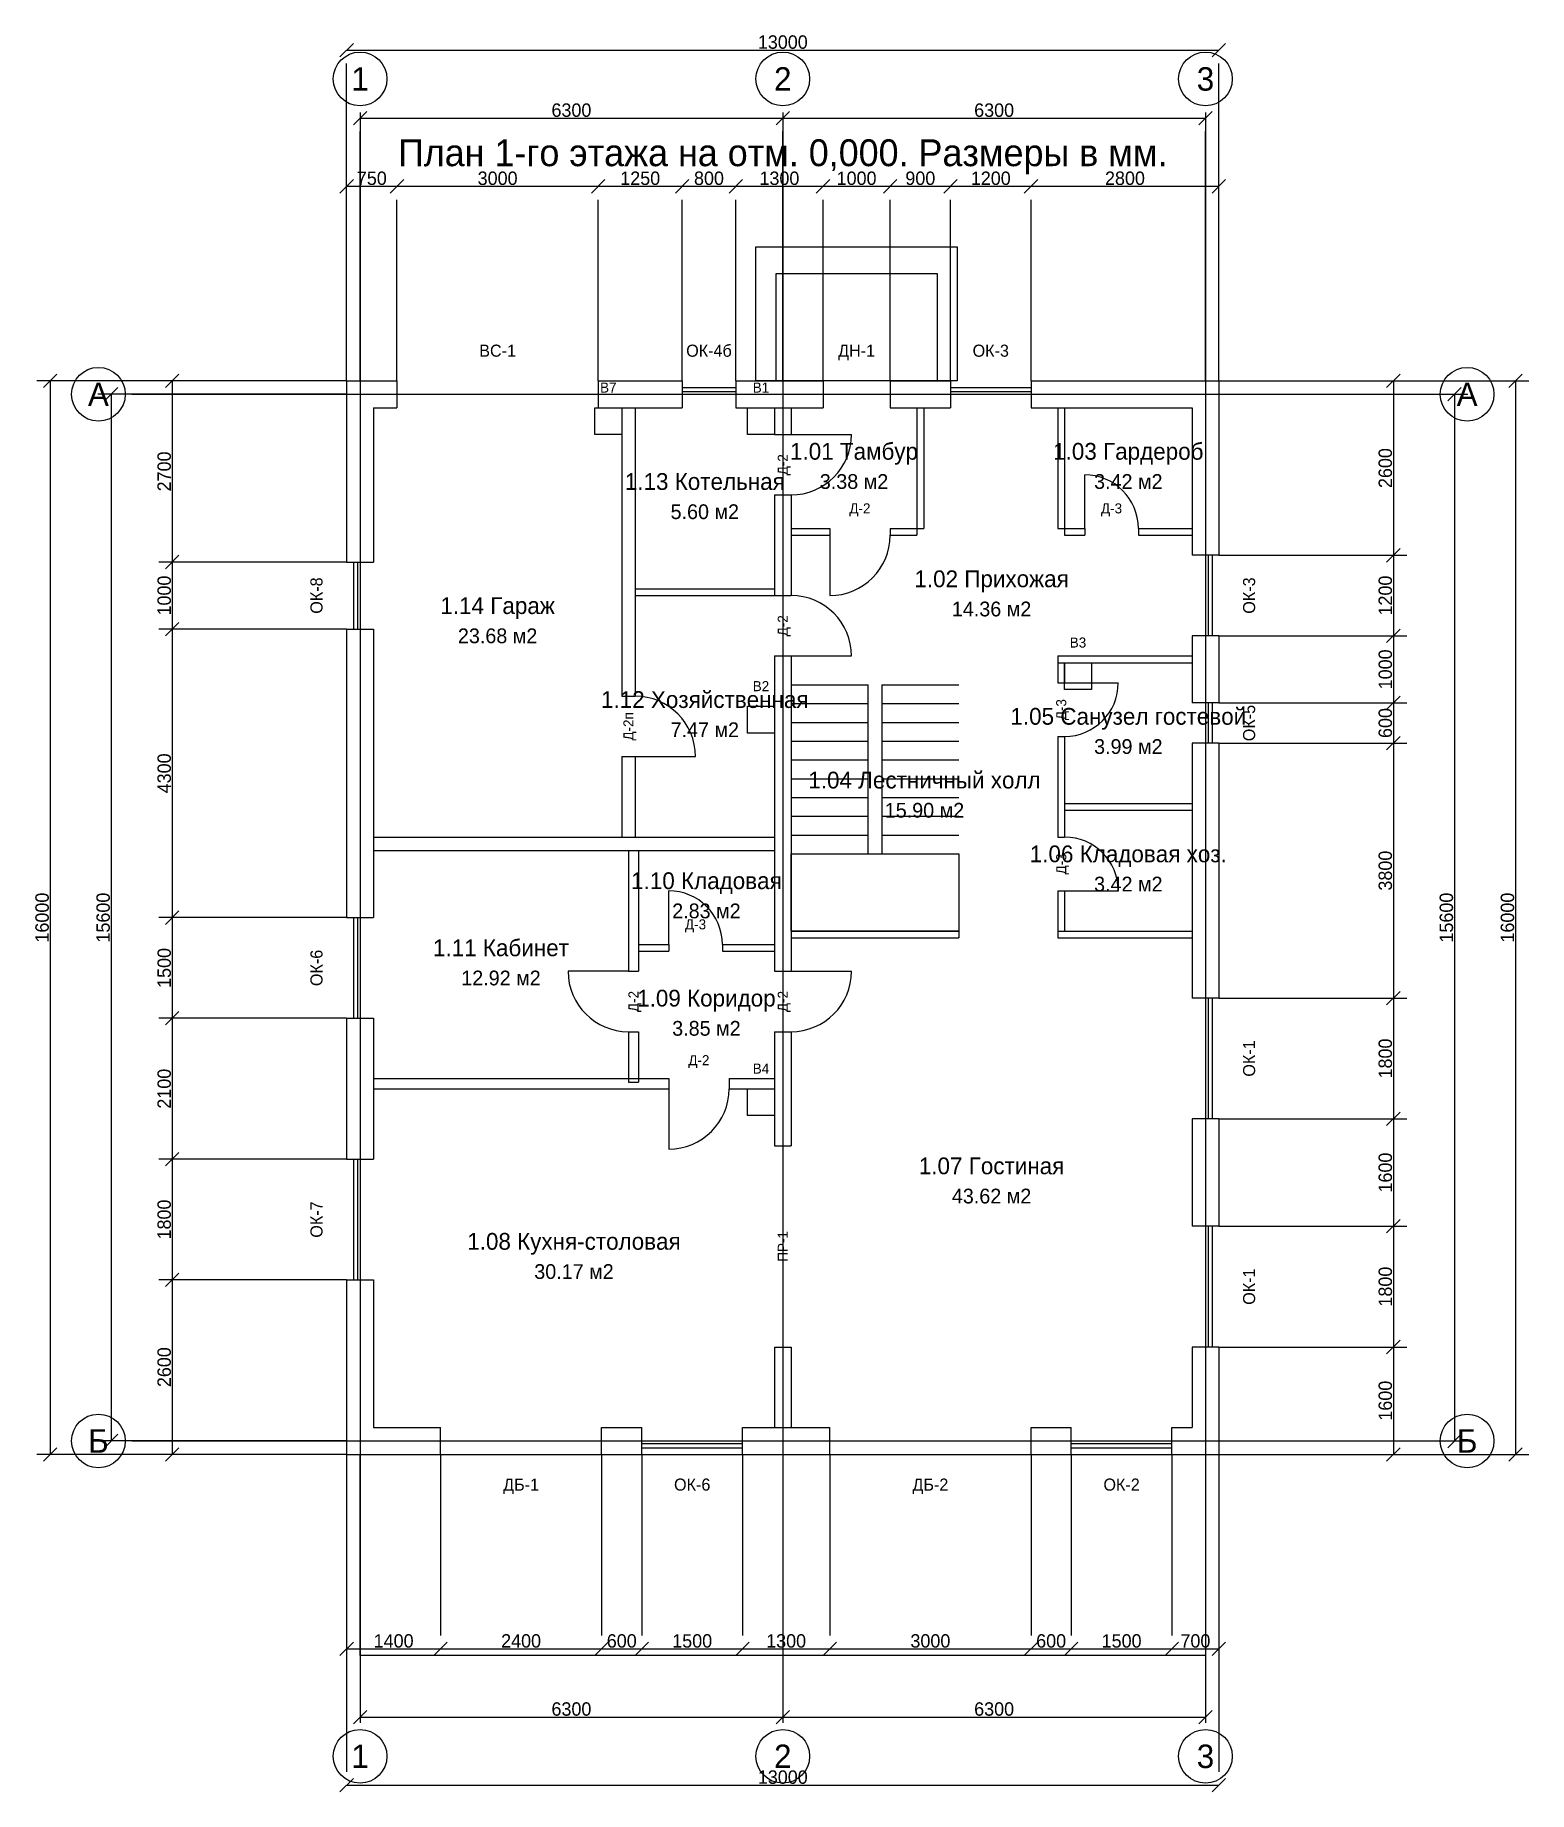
# Model space of a CAD drawing. Header units: millimetres. Extents: x -4843 to 17420, y -20830 to 5353.
import ezdxf
from ezdxf.enums import TextEntityAlignment as Align

# ---------------------------------------------------------------- set-up
doc = ezdxf.new("R2010")
doc.units = ezdxf.units.MM
for name, color, linetype in [('AXES', 1, 'CONTINUOUS'), ('DIM', 4, 'CONTINUOUS'), ('DOORS', 3, 'CONTINUOUS'), ('OPENINGS', 7, 'CONTINUOUS'), ('OUTDOOR', 8, 'CONTINUOUS'), ('STAIR', 6, 'CONTINUOUS'), ('TEXT', 7, 'CONTINUOUS'), ('VENT', 2, 'CONTINUOUS'), ('WALLS', 7, 'CONTINUOUS'), ('WALLS_INT', 8, 'CONTINUOUS'), ('WINDOWS', 5, 'CONTINUOUS')]:
    doc.layers.add(name, color=color, linetype=linetype)

msp = doc.modelspace()

# ---------------------------------------------------------------- linework, layer by layer
at = {"layer": 'AXES'}
for p, q in [((0, 4200), (0, -19800)), ((6300, 4200), (6300, -19800)), ((12600, 4200), (12600, -19800)), ((-3400, 0), (16000, 0)), ((-3400, -15600), (16000, -15600))]:
    msp.add_line(p, q, dxfattribs=at)
for centre in [(0, 4700), (6300, 4700), (12600, 4700), (-3900, 0), (16500, 0), (-3900, -15600), (16500, -15600), (0, -20300), (6300, -20300), (12600, -20300)]:
    msp.add_circle(centre, 400, dxfattribs=at)
at = {"layer": 'DIM'}
for p, q in [((-300, 5030), (-100, 5230)), ((-200, 5130), (12800, 5130)), ((12700, 5030), (12900, 5230)), ((-200, 200), (-200, 4930)), ((12800, 200), (12800, 4930)), ((-100, 4015), (100, 4215)), ((6200, 4015), (6400, 4215)), ((12500, 4015), (12700, 4215)), ((0, 4115), (12600, 4115)), ((0, 200), (0, 3915)), ((6300, 200), (6300, 3915)), ((12600, 200), (12600, 3915)), ((-300, 3000), (-100, 3200)), ((450, 3000), (650, 3200)), ((3450, 3000), (3650, 3200)), ((4700, 3000), (4900, 3200)), ((5500, 3000), (5700, 3200)), ((6800, 3000), (7000, 3200)), ((7800, 3000), (8000, 3200)), ((8700, 3000), (8900, 3200)), ((9900, 3000), (10100, 3200)), ((12700, 3000), (12900, 3200)), ((-200, 3100), (12800, 3100)), ((-200, 200), (-200, 2900)), ((550, 200), (550, 2900)), ((3550, 200), (3550, 2900)), ((4800, 200), (4800, 2900)), ((5600, 200), (5600, 2900)), ((6900, 200), (6900, 2900)), ((7900, 200), (7900, 2900)), ((8800, 200), (8800, 2900)), ((10000, 200), (10000, 2900)), ((12800, 200), (12800, 2900)), ((-4720, 100), (-4520, 300)), ((-2900, 100), (-2700, 300)), ((15300, 100), (15500, 300)), ((17120, 100), (17320, 300)), ((-200, 200), (-4820, 200)), ((-4620, 200), (-4620, -15800)), ((-200, 0), (-3910, 0)), ((-3810, -100), (-3610, 100)), ((-3710, 0), (-3710, -15600)), ((-200, 200), (-3000, 200)), ((-2800, 200), (-2800, -15800)), ((12800, 200), (15600, 200)), ((12800, 200), (17420, 200)), ((12800, 0), (16510, 0)), ((15400, 200), (15400, -15800)), ((16210, -100), (16410, 100)), ((16310, 0), (16310, -15600)), ((17220, 200), (17220, -15800)), ((15300, -2500), (15500, -2300)), ((-200, -2500), (-3000, -2500)), ((-2900, -2600), (-2700, -2400)), ((12800, -2400), (15600, -2400)), ((-2900, -3600), (-2700, -3400)), ((-200, -3500), (-3000, -3500)), ((12800, -3600), (15600, -3600)), ((15300, -3700), (15500, -3500)), ((12800, -4600), (15600, -4600)), ((15300, -4700), (15500, -4500)), ((12800, -5200), (15600, -5200)), ((15300, -5300), (15500, -5100)), ((-200, -7800), (-3000, -7800)), ((-2900, -7900), (-2700, -7700)), ((15300, -9100), (15500, -8900)), ((12800, -9000), (15600, -9000)), ((-200, -9300), (-3000, -9300)), ((-2900, -9400), (-2700, -9200)), ((15300, -10900), (15500, -10700)), ((12800, -10800), (15600, -10800)), ((-200, -11400), (-3000, -11400)), ((-2900, -11500), (-2700, -11300)), ((15300, -12500), (15500, -12300)), ((12800, -12400), (15600, -12400)), ((-200, -13200), (-3000, -13200)), ((-2900, -13300), (-2700, -13100)), ((15300, -14300), (15500, -14100)), ((12800, -14200), (15600, -14200)), ((-4720, -15900), (-4520, -15700)), ((-200, -15600), (-3910, -15600)), ((-3810, -15700), (-3610, -15500)), ((-2900, -15900), (-2700, -15700)), ((12800, -15600), (16510, -15600)), ((15300, -15900), (15500, -15700)), ((16210, -15700), (16410, -15500)), ((17120, -15900), (17320, -15700)), ((-200, -15800), (-4820, -15800)), ((-200, -15800), (-3000, -15800)), ((-200, -15800), (-200, -18500)), ((-200, -15800), (-200, -20530)), ((0, -15800), (0, -19515)), ((1200, -15800), (1200, -18500)), ((3600, -15800), (3600, -18500)), ((4200, -15800), (4200, -18500)), ((5700, -15800), (5700, -18500)), ((6300, -15800), (6300, -19515)), ((7000, -15800), (7000, -18500)), ((10000, -15800), (10000, -18500)), ((10600, -15800), (10600, -18500)), ((12100, -15800), (12100, -18500)), ((12600, -15800), (12600, -19515)), ((12800, -15800), (12800, -18500)), ((12800, -15800), (12800, -20530)), ((12800, -15800), (15600, -15800)), ((12800, -15800), (17420, -15800)), ((-300, -18800), (-100, -18600)), ((-200, -18700), (12800, -18700)), ((1100, -18800), (1300, -18600)), ((3500, -18800), (3700, -18600)), ((4100, -18800), (4300, -18600)), ((5600, -18800), (5800, -18600)), ((6900, -18800), (7100, -18600)), ((9900, -18800), (10100, -18600)), ((10500, -18800), (10700, -18600)), ((12000, -18800), (12200, -18600)), ((12700, -18800), (12900, -18600)), ((-100, -19815), (100, -19615)), ((6200, -19815), (6400, -19615)), ((12500, -19815), (12700, -19615)), ((0, -19715), (12600, -19715)), ((-300, -20830), (-100, -20630)), ((12700, -20830), (12900, -20630)), ((-200, -20730), (12800, -20730))]:
    msp.add_line(p, q, dxfattribs=at)
at = {"layer": 'DOORS'}
for p, q in [((6425, -600), (7325, -600)), ((10800, -2000), (10800, -1200)), ((7000, -2100), (7000, -3000)), ((6425, -3900), (7325, -3900)), ((10500, -4300), (11300, -4300)), ((4100, -5400), (5000, -5400)), ((4600, -8200), (4600, -7400)), ((10500, -7400), (11300, -7400)), ((4000, -8600), (3100, -8600)), ((6425, -8600), (7325, -8600)), ((4600, -10350), (4600, -11250))]:
    msp.add_line(p, q, dxfattribs=at)
for centre, radius, start, end in [((6425, -600), 900, -90, 0), ((10800, -2000), 800, 0, 90), ((7000, -2100), 900, -90, 0), ((6425, -3900), 900, 0, 90), ((10500, -4300), 800, -90, 0), ((4100, -5400), 900, 0, 90), ((10500, -7400), 800, 0, 90), ((4600, -8200), 800, 0, 90), ((4000, -8600), 900, 180, -90), ((6425, -8600), 900, -90, 0), ((4600, -10350), 900, -90, 0)]:
    msp.add_arc(centre, radius, start, end, dxfattribs=at)
at = {"layer": 'OPENINGS'}
for p, q in [((550, 200), (550, -200)), ((3550, 200), (3550, -200)), ((4800, 200), (4800, -200)), ((5600, 200), (5600, -200)), ((6900, 200), (6900, -200)), ((7900, 200), (7900, -200)), ((8800, 200), (8800, -200)), ((10000, 200), (10000, -200)), ((6175, -600), (6425, -600)), ((6175, -1500), (6425, -1500)), ((7000, -2000), (7000, -2100)), ((7900, -2000), (7900, -2100)), ((10800, -2000), (10800, -2100)), ((11600, -2000), (11600, -2100)), ((-200, -2500), (200, -2500)), ((12800, -2400), (12400, -2400)), ((6175, -3000), (6425, -3000)), ((-200, -3500), (200, -3500)), ((12800, -3600), (12400, -3600)), ((6175, -3900), (6425, -3900)), ((10400, -4300), (10500, -4300)), ((3900, -4500), (4100, -4500)), ((12800, -4600), (12400, -4600)), ((10400, -5100), (10500, -5100)), ((12800, -5200), (12400, -5200)), ((3900, -5400), (4100, -5400)), ((10400, -6600), (10500, -6600)), ((10400, -7400), (10500, -7400)), ((-200, -7800), (200, -7800)), ((4600, -8200), (4600, -8300)), ((5400, -8200), (5400, -8300)), ((4000, -8600), (4150, -8600)), ((6175, -8600), (6425, -8600)), ((12800, -9000), (12400, -9000)), ((-200, -9300), (200, -9300)), ((4000, -9500), (4150, -9500)), ((6175, -9500), (6425, -9500)), ((4600, -10200), (4600, -10350)), ((5500, -10200), (5500, -10350)), ((12800, -10800), (12400, -10800)), ((6175, -11200), (6425, -11200)), ((-200, -11400), (200, -11400)), ((12800, -12400), (12400, -12400)), ((-200, -13200), (200, -13200)), ((6175, -14200), (6425, -14200)), ((12800, -14200), (12400, -14200)), ((1200, -15800), (1200, -15400)), ((3600, -15800), (3600, -15400)), ((4200, -15800), (4200, -15400)), ((5700, -15800), (5700, -15400)), ((7000, -15800), (7000, -15400)), ((10000, -15800), (10000, -15400)), ((10600, -15800), (10600, -15400)), ((12100, -15800), (12100, -15400))]:
    msp.add_line(p, q, dxfattribs=at)
at = {"layer": 'OUTDOOR'}
for points in [[(5900, 2200), (8900, 2200), (8900, 200), (5900, 200)], [(6200, 1800), (8600, 1800), (8600, 200), (6200, 200)], [(0, -15800), (12600, -15800), (12600, -18800), (0, -18800)]]:
    msp.add_lwpolyline(points, close=True, dxfattribs=at)
at = {"layer": 'STAIR'}
for p, q in [((6425, -4330), (7575, -4330)), ((7575, -6850), (7575, -4330)), ((7775, -4330), (8925, -4330)), ((7775, -4330), (7775, -6850)), ((6425, -4610), (7575, -4610)), ((7775, -4610), (8925, -4610)), ((6425, -4890), (7575, -4890)), ((7775, -4890), (8925, -4890)), ((6425, -5170), (7575, -5170)), ((7775, -5170), (8925, -5170)), ((6425, -5450), (7575, -5450)), ((7775, -5450), (8925, -5450)), ((6425, -5730), (7575, -5730)), ((7775, -5730), (8925, -5730)), ((6425, -6010), (7575, -6010)), ((7775, -6010), (8925, -6010)), ((6425, -6290), (7575, -6290)), ((7775, -6290), (8925, -6290)), ((6425, -6570), (7575, -6570)), ((7775, -6570), (8925, -6570)), ((6425, -6850), (7575, -6850)), ((7775, -6850), (8925, -6850))]:
    msp.add_line(p, q, dxfattribs=at)
msp.add_lwpolyline([(6425, -6850), (8925, -6850), (8925, -8000), (6425, -8000)], close=True, dxfattribs=at)
at = {"layer": 'VENT'}
for points in [[(3500, -200), (3900, -200), (3900, -600), (3500, -600)], [(5775, -200), (6175, -200), (6175, -600), (5775, -600)], [(10500, -4000), (10900, -4000), (10900, -4400), (10500, -4400)], [(5775, -4650), (6175, -4650), (6175, -5050), (5775, -5050)], [(5775, -10350), (6175, -10350), (6175, -10750), (5775, -10750)]]:
    msp.add_lwpolyline(points, close=True, dxfattribs=at)
at = {"layer": 'WALLS'}
for p, q in [((-200, 200), (550, 200)), ((-200, 200), (-200, -2500)), ((3550, 200), (4800, 200)), ((5600, 200), (6900, 200)), ((7900, 200), (8800, 200)), ((10000, 200), (12800, 200)), ((12800, 200), (12800, -2400)), ((200, -200), (550, -200)), ((200, -200), (200, -2500)), ((3550, -200), (4800, -200)), ((3900, -200), (3900, -4500)), ((3900, -200), (4100, -200)), ((4100, -200), (4100, -4500)), ((5600, -200), (6900, -200)), ((6175, -200), (6175, -600)), ((6175, -200), (6425, -200)), ((6425, -200), (6425, -600)), ((7900, -200), (8800, -200)), ((10000, -200), (12400, -200)), ((12400, -200), (12400, -2400)), ((6175, -1500), (6175, -3000)), ((6425, -1500), (6425, -3000)), ((-200, -3500), (-200, -7800)), ((200, -3500), (200, -7800)), ((12400, -3600), (12400, -4600)), ((12800, -3600), (12800, -4600)), ((6175, -3900), (6175, -8600)), ((6425, -3900), (6425, -8600)), ((12400, -5200), (12400, -9000)), ((12800, -5200), (12800, -9000)), ((3900, -5400), (3900, -6600)), ((4100, -5400), (4100, -6600)), ((200, -6600), (6175, -6600)), ((200, -6600), (200, -6800)), ((200, -6800), (6175, -6800)), ((3900, -6600), (4100, -6600)), ((6175, -6600), (6175, -6800)), ((-200, -9300), (-200, -11400)), ((200, -9300), (200, -11400)), ((6175, -9500), (6175, -11200)), ((6425, -9500), (6425, -11200)), ((12400, -10800), (12400, -12400)), ((12800, -10800), (12800, -12400)), ((-200, -13200), (-200, -15800)), ((200, -13200), (200, -15400)), ((6175, -14200), (6175, -15400)), ((6425, -14200), (6425, -15400)), ((12400, -14200), (12400, -15400)), ((12800, -14200), (12800, -15800)), ((200, -15400), (1200, -15400)), ((3600, -15400), (4200, -15400)), ((5700, -15400), (7000, -15400)), ((6175, -15400), (6425, -15400)), ((10000, -15400), (10600, -15400)), ((12100, -15400), (12400, -15400)), ((-200, -15800), (1200, -15800)), ((3600, -15800), (4200, -15800)), ((5700, -15800), (7000, -15800)), ((10000, -15800), (10600, -15800)), ((12100, -15800), (12800, -15800))]:
    msp.add_line(p, q, dxfattribs=at)
at = {"layer": 'WALLS_INT'}
for p, q in [((8300, -200), (8300, -2000)), ((8300, -200), (8400, -200)), ((8400, -200), (8400, -2000)), ((10400, -200), (10400, -2000)), ((10400, -200), (10500, -200)), ((10500, -200), (10500, -2000)), ((6425, -2000), (7000, -2000)), ((6425, -2000), (6425, -2100)), ((7900, -2000), (8300, -2000)), ((8300, -2000), (8400, -2000)), ((8300, -2000), (8300, -2100)), ((10400, -2000), (10500, -2000)), ((10500, -2000), (10800, -2000)), ((10500, -2000), (10500, -2100)), ((11600, -2000), (12400, -2000)), ((12400, -2000), (12400, -2100)), ((6425, -2100), (7000, -2100)), ((7900, -2100), (8300, -2100)), ((10500, -2100), (10800, -2100)), ((11600, -2100), (12400, -2100)), ((4100, -2900), (6175, -2900)), ((4100, -2900), (4100, -3000)), ((4100, -3000), (6175, -3000)), ((6175, -2900), (6175, -3000)), ((10400, -3900), (12400, -3900)), ((10400, -3900), (10400, -4000)), ((12400, -3900), (12400, -4000)), ((10400, -4000), (12400, -4000)), ((10400, -4000), (10400, -4300)), ((10400, -4000), (10500, -4000)), ((10500, -4000), (10500, -4300)), ((10400, -5100), (10400, -6600)), ((10500, -5100), (10500, -6600)), ((10500, -6100), (12400, -6100)), ((10500, -6100), (10500, -6200)), ((10500, -6200), (12400, -6200)), ((12400, -6100), (12400, -6200)), ((4000, -6800), (4000, -8600)), ((4000, -6800), (4150, -6800)), ((4150, -6800), (4150, -8600)), ((10400, -7400), (10400, -8000)), ((10500, -7400), (10500, -8000)), ((6425, -8000), (8925, -8000)), ((6425, -8000), (6425, -8100)), ((6425, -8100), (8925, -8100)), ((8925, -8000), (8925, -8100)), ((10400, -8000), (10500, -8000)), ((10400, -8000), (12400, -8000)), ((10400, -8000), (10400, -8100)), ((10400, -8100), (12400, -8100)), ((12400, -8000), (12400, -8100)), ((4150, -8200), (4600, -8200)), ((4150, -8200), (4150, -8300)), ((4150, -8300), (4600, -8300)), ((5400, -8200), (6175, -8200)), ((5400, -8300), (6175, -8300)), ((6175, -8200), (6175, -8300)), ((4000, -9500), (4000, -10250)), ((4150, -9500), (4150, -10250)), ((200, -10200), (4600, -10200)), ((200, -10200), (200, -10350)), ((5500, -10200), (6175, -10200)), ((6175, -10200), (6175, -10350)), ((200, -10350), (4600, -10350)), ((4000, -10250), (4150, -10250)), ((5500, -10350), (6175, -10350))]:
    msp.add_line(p, q, dxfattribs=at)
at = {"layer": 'WINDOWS'}
for p, q in [((4800, 100), (5600, 100)), ((4800, 40), (5600, 40)), ((8800, 100), (10000, 100)), ((8800, 40), (10000, 40)), ((-100, -2500), (-100, -3500)), ((-40, -2500), (-40, -3500)), ((12640, -2400), (12640, -3600)), ((12700, -2400), (12700, -3600)), ((12640, -4600), (12640, -5200)), ((12700, -4600), (12700, -5200)), ((-100, -7800), (-100, -9300)), ((-40, -7800), (-40, -9300)), ((12640, -9000), (12640, -10800)), ((12700, -9000), (12700, -10800)), ((-100, -11400), (-100, -13200)), ((-40, -11400), (-40, -13200)), ((12640, -12400), (12640, -14200)), ((12700, -12400), (12700, -14200)), ((4200, -15640), (5700, -15640)), ((4200, -15700), (5700, -15700)), ((10600, -15640), (12100, -15640)), ((10600, -15700), (12100, -15700))]:
    msp.add_line(p, q, dxfattribs=at)

# ---------------------------------------------------------------- texts
at = {"layer": 'AXES'}
for s, p in [('1', (0, 4700)), ('2', (6300, 4700)), ('3', (12600, 4700)), ('А', (-3900, 0)), ('А', (16500, 0)), ('Б', (-3900, -15600)), ('Б', (16500, -15600)), ('1', (0, -20300)), ('2', (6300, -20300)), ('3', (12600, -20300))]:
    msp.add_text(s, height=350, dxfattribs=at).set_placement(p, align=Align.MIDDLE_CENTER)
at = {"layer": 'DIM'}
for s, p in [('13000', (6300, 5250)), ('6300', (3150, 4235)), ('6300', (9450, 4235)), ('750', (175, 3220)), ('3000', (2050, 3220)), ('1250', (4175, 3220)), ('800', (5200, 3220)), ('1300', (6250, 3220)), ('1000', (7400, 3220)), ('900', (8350, 3220)), ('1200', (9400, 3220)), ('2800', (11400, 3220)), ('1400', (500, -18580)), ('2400', (2400, -18580)), ('600', (3900, -18580)), ('1500', (4950, -18580)), ('1300', (6350, -18580)), ('3000', (8500, -18580)), ('600', (10300, -18580)), ('1500', (11350, -18580)), ('700', (12450, -18580)), ('6300', (3150, -19595)), ('6300', (9450, -19595)), ('13000', (6300, -20610))]:
    msp.add_text(s, height=200, dxfattribs=at).set_placement(p, align=Align.MIDDLE_CENTER)
for s, p in [('2700', (-2920, -1150)), ('2600', (15280, -1100)), ('1000', (-2920, -3000)), ('1200', (15280, -3000)), ('1000', (15280, -4100)), ('600', (15280, -4900)), ('4300', (-2920, -5650)), ('3800', (15280, -7100)), ('16000', (-4740, -7800)), ('15600', (-3830, -7800)), ('15600', (16190, -7800)), ('16000', (17100, -7800)), ('1500', (-2920, -8550)), ('1800', (15280, -9900)), ('2100', (-2920, -10350)), ('1600', (15280, -11600)), ('1800', (-2920, -12300)), ('1800', (15280, -13300)), ('2600', (-2920, -14500)), ('1600', (15280, -15000))]:
    msp.add_text(s, height=200, rotation=90, dxfattribs=at).set_placement(p, align=Align.MIDDLE_CENTER)
at = {"layer": 'TEXT'}
for s, height, p in [('План 1-го этажа на отм. 0,000. Размеры в мм.', 400, (6300, 3600)), ('ВС-1', 180, (2050, 650)), ('ОК-4б', 180, (5200, 650)), ('ДН-1', 180, (7400, 650)), ('ОК-3', 180, (9400, 650)), ('1.01 Тамбур', 250, (7362, -850)), ('1.03 Гардероб', 250, (11450, -850)), ('1.13 Котельная', 250, (5138, -1300)), ('3.38 м2', 220, (7362, -1300)), ('3.42 м2', 220, (11450, -1300)), ('5.60 м2', 220, (5138, -1750)), ('Д-2', 150, (7450, -1700)), ('Д-3', 150, (11200, -1700)), ('1.02 Прихожая', 250, (9412, -2750)), ('1.14 Гараж', 250, (2050, -3150)), ('14.36 м2', 220, (9412, -3200)), ('23.68 м2', 220, (2050, -3600)), ('1.12 Хозяйственная', 250, (5138, -4550)), ('1.05 Санузел гостевой', 250, (11450, -4800)), ('7.47 м2', 220, (5138, -5000)), ('3.99 м2', 220, (11450, -5250)), ('1.04 Лестничный холл', 250, (8412, -5750)), ('15.90 м2', 220, (8412, -6200)), ('1.06 Кладовая хоз.', 250, (11450, -6850)), ('1.10 Кладовая', 250, (5162, -7250)), ('3.42 м2', 220, (11450, -7300)), ('2.83 м2', 220, (5162, -7700)), ('Д-3', 150, (5000, -7900)), ('1.11 Кабинет', 250, (2100, -8250)), ('12.92 м2', 220, (2100, -8700)), ('1.09 Коридор', 250, (5162, -9000)), ('3.85 м2', 220, (5162, -9450)), ('Д-2', 150, (5050, -9925)), ('1.07 Гостиная', 250, (9412, -11500)), ('43.62 м2', 220, (9412, -11950)), ('1.08 Кухня-столовая', 250, (3188, -12625)), ('30.17 м2', 220, (3188, -13075)), ('ДБ-1', 180, (2400, -16250)), ('ОК-6', 180, (4950, -16250)), ('ДБ-2', 180, (8500, -16250)), ('ОК-2', 180, (11350, -16250))]:
    msp.add_text(s, height=height, dxfattribs=at).set_placement(p, align=Align.MIDDLE_CENTER)
for s, height, p in [('Д-2', 150, (6300, -1050)), ('ОК-8', 180, (-650, -3000)), ('ОК-3', 180, (13250, -3000)), ('Д-2', 150, (6300, -3450)), ('Д-3', 150, (10450, -4700)), ('ОК-5', 180, (13250, -4900)), ('Д-2п', 150, (4000, -4950)), ('Д-3', 150, (10450, -7000)), ('ОК-6', 180, (-650, -8550)), ('Д-2', 150, (4075, -9050)), ('Д-2', 150, (6300, -9050)), ('ОК-1', 180, (13250, -9900)), ('ОК-7', 180, (-650, -12300)), ('ПР-1', 150, (6300, -12700)), ('ОК-1', 180, (13250, -13300))]:
    msp.add_text(s, height=height, rotation=90, dxfattribs=at).set_placement(p, align=Align.MIDDLE_CENTER)
at = {"layer": 'VENT'}
for s, p in [('В7', (3700, 100)), ('В1', (5975, 100)), ('В3', (10700, -3700)), ('В2', (5975, -4350)), ('В4', (5975, -10050))]:
    msp.add_text(s, height=150, dxfattribs=at).set_placement(p, align=Align.MIDDLE_CENTER)

doc.saveas('drawing.dxf')
